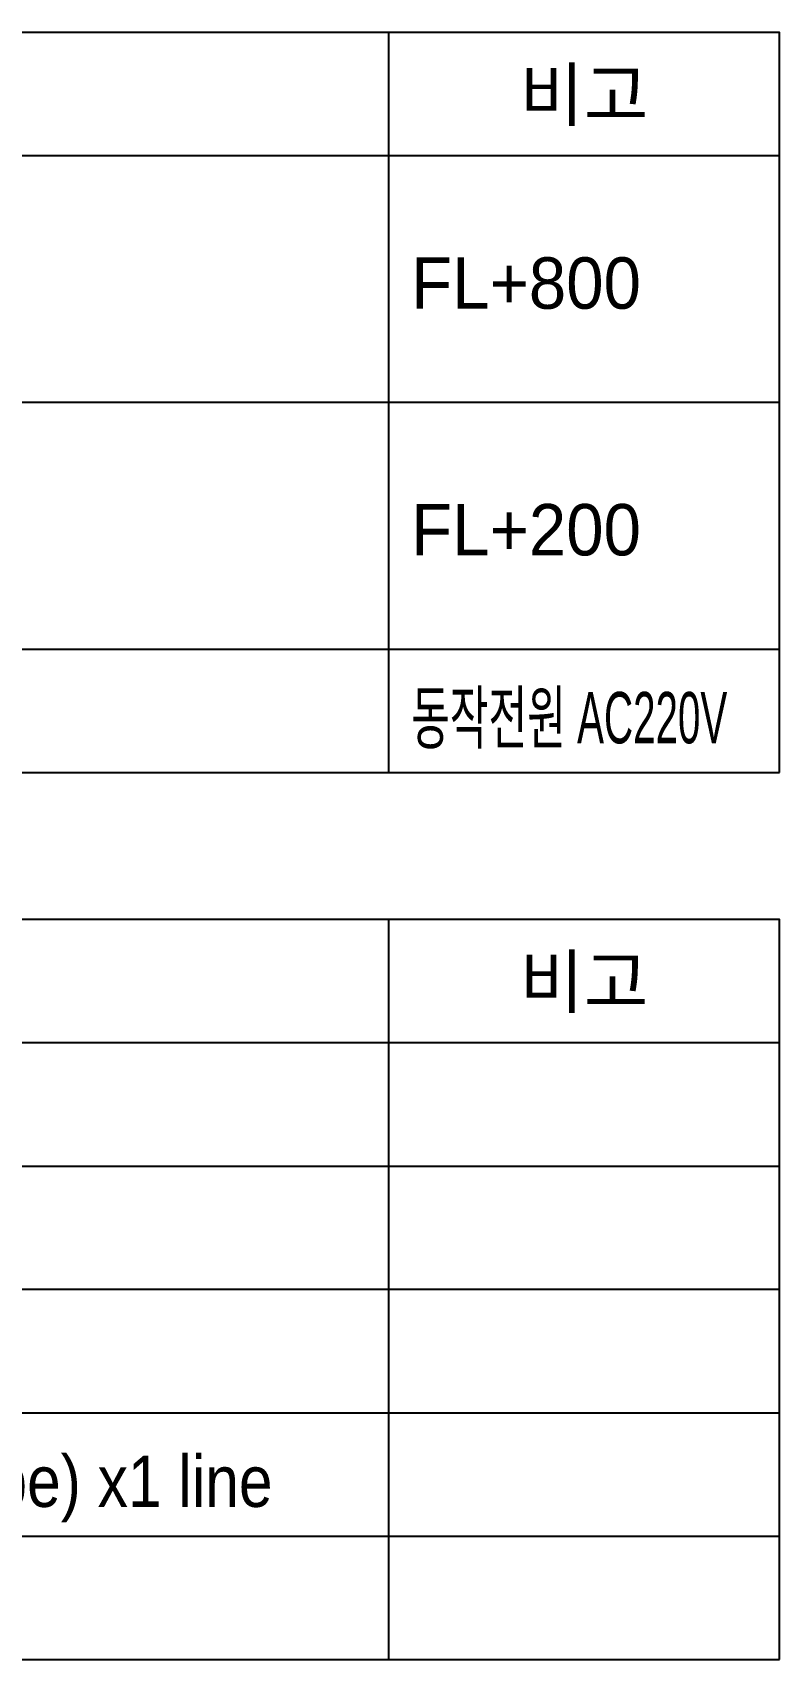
# Model space of a CAD drawing. Header units: millimetres. Extents: x 423257 to 751317, y -351975 to -271940.
# Drawn here: x 496652 to 501740, y -289130 to -278050 of the extents above; entities that cross this region are included whole.
import ezdxf
from ezdxf.enums import TextEntityAlignment as Align

# ---------------------------------------------------------------- set-up
doc = ezdxf.new("R2010")
doc.units = ezdxf.units.MM
doc.header["$LTSCALE"] = 150
doc.layers.add('-----29 Cable Schedule', color=1, linetype='Continuous')
doc.layers.add('-----30 Text', color=2, linetype='Continuous')
doc.layers.add('4', color=4, linetype='Continuous', lineweight=0)
doc.styles.add('ELEC', font='')
doc.styles.get('ELEC').set_extended_font_data('Dotum')

# ---------------------------------------------------------------- blocks, each defined once
blk = doc.blocks.new('범례')
at = {"layer": '-----29 Cable Schedule'}
for p, q in [((499076, -278050), (499076, -278890)), ((499076, -278890), (499076, -283090)), ((501740, -280570), (488270, -280570)), ((488270, -282250), (501740, -282250)), ((499076, -284090), (499076, -284930)), ((499076, -284930), (499076, -289130)), ((488270, -285770), (501740, -285770)), ((501740, -286610), (488270, -286610)), ((488270, -287450), (501740, -287450)), ((488270, -288290), (501740, -288290))]:
    blk.add_line(p, q, dxfattribs=at)
at = {"layer": '-----29 Cable Schedule', "color": 3}
for p, q in [((501740, -278890), (488270, -278890)), ((501740, -284930), (488270, -284930))]:
    blk.add_line(p, q, dxfattribs=at)
for points in [[(501740, -283090), (501740, -278050), (488270, -278050), (488270, -283090)], [(501740, -289130), (501740, -284090), (488270, -284090), (488270, -289130)]]:
    blk.add_lwpolyline(points, close=True, dxfattribs=at)
at = {"layer": '-----29 Cable Schedule', "color": 2, "style": 'ELEC'}
for p in [(500408, -278470), (500408, -284510)]:
    blk.add_text('비고', height=350, dxfattribs=at).set_placement(p, align=Align.MIDDLE)
at = {"layer": '-----30 Text', "style": 'ELEC'}
for s, p in [('FL+800', (499231, -279756)), ('FL+200', (499231, -281436))]:
    blk.add_text(s, height=350, dxfattribs=at).set_placement(p, align=Align.MIDDLE_LEFT)
for s, width, p in [('동작전원 AC220V', 0.6, (499231, -282716)), ('F/O 4CORE (SM Type) x1 line', 0.9, (492723, -287916))]:
    blk.add_text(s, height=350, dxfattribs=dict(at, width=width)).set_placement(p, align=Align.MIDDLE_LEFT)

msp = doc.modelspace()

# ---------------------------------------------------------------- block references
at = {"layer": '4'}
msp.add_blockref('범례', (0, 0), dxfattribs=at)

doc.saveas('drawing.dxf')
